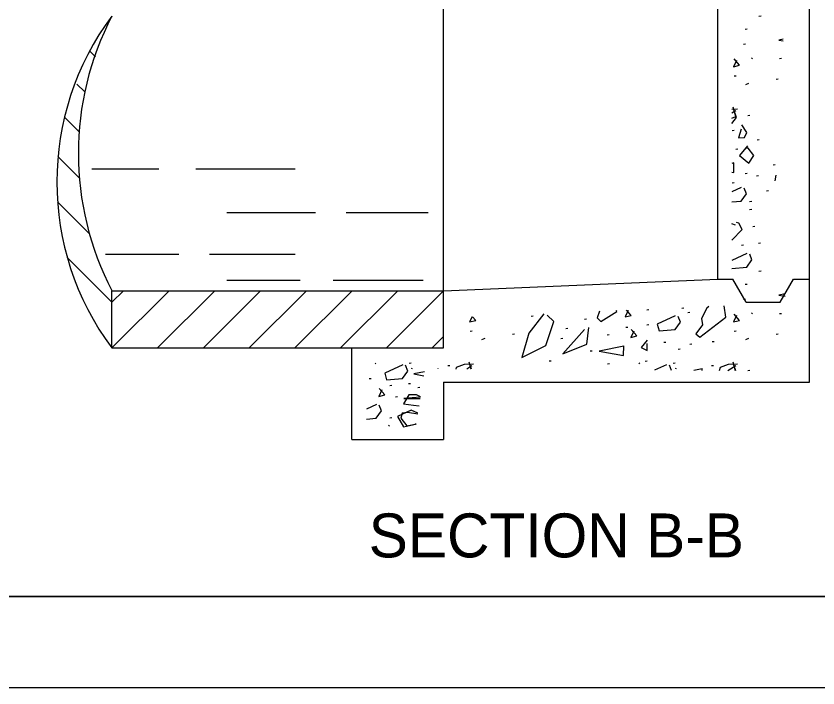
# Model space of a CAD drawing. Extents: x 1000 to 1036.3, y 1000 to 1022.
# Drawn here: x 1019.576 to 1023.958, y 1000 to 1003.67 of the extents above; entities that cross this region are included whole.
import ezdxf

# ---------------------------------------------------------------- set-up
doc = ezdxf.new("R2010")
doc.units = 0
for name, color, linetype in [('Level 1', 7, 'Continuous'), ('Level 10', 7, 'Continuous'), ('Level 11', 7, 'Continuous'), ('Level 5', 7, 'Continuous')]:
    doc.layers.add(name, color=color, linetype=linetype)

msp = doc.modelspace()

# ---------------------------------------------------------------- linework, layer by layer
at = {"layer": 'Level 1'}
for p, q in [((1023.4115, 1002.2324), (1023.4115, 1006.2949)), ((1023.9115, 1002.2324), (1023.9115, 1006.2949)), ((1021.9115, 1002.1699), (1021.9115, 1005.0137)), ((1020.0097, 1003.4478), (1019.9785, 1003.479)), ((1019.9517, 1003.2558), (1019.9087, 1003.2987)), ((1019.8407, 1003.1168), (1019.9208, 1003.0366)), ((1019.9223, 1002.7852), (1019.8053, 1002.9022)), ((1020.3557, 1002.8328), (1019.991, 1002.8328)), ((1021.1023, 1002.8328), (1020.5578, 1002.8328)), ((1019.9773, 1002.4802), (1019.803, 1002.6545)), ((1021.2127, 1002.5955), (1020.7282, 1002.5955)), ((1021.8278, 1002.5955), (1021.3797, 1002.5955)), ((1020.4655, 1002.3669), (1020.0657, 1002.3669)), ((1021.1023, 1002.3669), (1020.6325, 1002.3669)), ((1020.1, 1002.1074), (1019.8563, 1002.3511)), ((1021.1292, 1002.2263), (1020.7282, 1002.2263)), ((1021.8015, 1002.2263), (1021.3093, 1002.2263)), ((1021.9115, 1002.1699), (1023.4115, 1002.2324)), ((1023.4105, 1002.2324), (1023.4115, 1002.2324)), ((1023.4115, 1002.2324), (1023.4938, 1002.2324)), ((1023.5658, 1002.1074), (1023.4938, 1002.2324)), ((1023.7522, 1002.1074), (1023.8245, 1002.2324)), ((1023.8245, 1002.2324), (1023.9103, 1002.2324)), ((1023.9115, 1001.6699), (1023.9115, 1002.2324)), ((1020.1, 1002.1699), (1021.9115, 1002.1699)), ((1020.1, 1001.8574), (1020.1, 1002.1699)), ((1020.1, 1001.8574), (1020.4125, 1002.1699)), ((1020.1, 1002.1074), (1020.1625, 1002.1699)), ((1020.35, 1001.8574), (1020.6625, 1002.1699)), ((1020.6, 1001.8574), (1020.9125, 1002.1699)), ((1020.85, 1001.8574), (1021.1625, 1002.1699)), ((1021.1, 1001.8574), (1021.4125, 1002.1699)), ((1021.35, 1001.8574), (1021.6625, 1002.1699)), ((1021.6, 1001.8574), (1021.9125, 1002.1699)), ((1021.9115, 1001.8574), (1021.9115, 1002.1699)), ((1023.5658, 1002.1074), (1023.7522, 1002.1074)), ((1021.85, 1001.8574), (1021.9115, 1001.919)), ((1020.1, 1001.8574), (1021.9115, 1001.8574)), ((1021.4115, 1001.3574), (1021.4115, 1001.8574)), ((1021.9115, 1001.6699), (1023.9115, 1001.6699)), ((1021.9115, 1001.6699), (1021.9115, 1001.3574)), ((1021.4115, 1001.3574), (1021.9115, 1001.3574))]:
    msp.add_line(p, q, dxfattribs=at)
for centre, radius, start, end in [((1021.3137, 1002.7637), 1.5147, 143.2544, 216.7454), ((1021.5426, 1002.92), 1.6259, 152.5306, 207.4694)]:
    msp.add_arc(centre, radius, start, end, dxfattribs=at)
at = {"layer": 'Level 10'}
for p, q in [((1035.5, 1000.5), (1007, 1000.5)), ((1036, 1000), (1000, 1000))]:
    msp.add_line(p, q, dxfattribs=at)
at = {"layer": 'Level 11'}
msp.add_lwpolyline([(1007, 1000.5), (1035.5, 1000.5), (1035.5, 1021.5), (1007, 1021.5)], close=True, dxfattribs=at)
at = {"layer": 'Level 5'}
for points in [[(1023.647, 1003.6689), (1023.636, 1003.6676)], [(1023.5722, 1003.5975), (1023.561, 1003.5961)], [(1023.7682, 1003.5436), (1023.7447, 1003.5388)], [(1023.562, 1003.5158), (1023.5508, 1003.5144)], [(1023.7447, 1003.5388), (1023.7682, 1003.5345)], [(1023.5135, 1003.4273), (1023.4968, 1003.3926), (1023.5302, 1003.4008), (1023.4997, 1003.4355)], [(1023.6013, 1003.4363), (1023.5943, 1003.4418)], [(1023.7583, 1003.4375), (1023.7472, 1003.4362)], [(1023.5108, 1003.3423), (1023.4998, 1003.3408)], [(1023.7413, 1003.3253), (1023.7302, 1003.3238)], [(1023.579, 1003.3018), (1023.5625, 1003.2948)], [(1023.518, 1003.1609), (1023.4872, 1003.1601)], [(1023.5097, 1003.1526), (1023.4872, 1003.1387)], [(1023.5097, 1003.1207), (1023.4945, 1003.172)], [(1023.5138, 1003.1151), (1023.4972, 1003.1623)], [(1023.4872, 1003.1123), (1023.5097, 1003.1207)], [(1023.4872, 1003.0821), (1023.5138, 1003.1151)], [(1023.5858, 1003.1264), (1023.5747, 1003.1251)], [(1023.5388, 1003.0527), (1023.5237, 1003.0055), (1023.5568, 1003.0069), (1023.5693, 1003.0347), (1023.543, 1003.0763)], [(1023.5007, 1003.0448), (1023.4897, 1003.0434)], [(1023.6368, 1002.9938), (1023.6257, 1002.9923)], [(1023.5212, 1002.9427), (1023.51, 1002.9413)], [(1023.5735, 1002.9612), (1023.5292, 1002.9084), (1023.5805, 1002.8668), (1023.6082, 1002.9084), (1023.5777, 1002.9487), (1023.5625, 1002.9487)], [(1023.499, 1002.8674), (1023.4872, 1002.865)], [(1023.4977, 1002.8161), (1023.499, 1002.8688)], [(1023.7253, 1002.8576), (1023.7142, 1002.8562)], [(1023.4872, 1002.818), (1023.4977, 1002.8161)], [(1023.5722, 1002.8099), (1023.561, 1002.8086)], [(1023.6335, 1002.7963), (1023.6223, 1002.7949)], [(1023.7247, 1002.7698), (1023.7303, 1002.8017)], [(1023.5007, 1002.7589), (1023.4897, 1002.7575)], [(1023.5395, 1002.7333), (1023.4872, 1002.709)], [(1023.5672, 1002.6987), (1023.5547, 1002.7305)], [(1023.6878, 1002.7147), (1023.6768, 1002.7133)], [(1023.538, 1002.6584), (1023.5672, 1002.6987)], [(1023.4872, 1002.6544), (1023.538, 1002.6584)], [(1023.596, 1002.6568), (1023.5848, 1002.6554)], [(1023.596, 1002.6126), (1023.5848, 1002.6112)], [(1023.5083, 1002.5271), (1023.4872, 1002.5355)], [(1023.5263, 1002.5395), (1023.5125, 1002.5423)], [(1023.5443, 1002.5048), (1023.5263, 1002.5395)], [(1023.4872, 1002.4463), (1023.5443, 1002.5048)], [(1023.613, 1002.5207), (1023.6018, 1002.5193)], [(1023.5517, 1002.4186), (1023.5407, 1002.4172)], [(1023.6437, 1002.4288), (1023.6325, 1002.4274)], [(1023.5702, 1002.3726), (1023.4872, 1002.334)], [(1023.5978, 1002.3379), (1023.5853, 1002.3698)], [(1023.5687, 1002.2977), (1023.5978, 1002.3379)], [(1023.4872, 1002.2913), (1023.5687, 1002.2977)], [(1023.647, 1002.2756), (1023.636, 1002.2743)], [(1023.5722, 1002.2042), (1023.561, 1002.2028)], [(1023.7783, 1002.1524), (1023.7447, 1002.1454)], [(1023.7447, 1002.1454), (1023.7783, 1002.1395)], [(1023.562, 1002.1225), (1023.5508, 1002.1211)], [(1022.7638, 1002.0572), (1022.7525, 1002.0208)], [(1022.7718, 1002.0014), (1022.8592, 1002.0568)], [(1022.8592, 1002.0568), (1022.8582, 1002.0613)], [(1022.9213, 1002.0611), (1022.9047, 1002.0264)], [(1022.938, 1002.0348), (1022.9125, 1002.0637)], [(1023.0345, 1002.0646), (1023.0233, 1002.0633)], [(1023.225, 1002.0748), (1023.2138, 1002.0734)], [(1023.259, 1002.051), (1023.248, 1002.0496)], [(1023.3517, 1002.0749), (1023.3225, 1002.018)], [(1023.3617, 1002.0832), (1023.3517, 1002.0749)], [(1023.4557, 1002.025), (1023.445, 1002.0868)], [(1022.0682, 1002.0269), (1022.0548, 1001.9993)], [(1022.0548, 1001.9993), (1022.0882, 1002.0075)], [(1022.0882, 1002.0075), (1022.071, 1002.027)], [(1022.4608, 1002.044), (1022.378, 1001.9376)], [(1022.4013, 1002.0306), (1022.3903, 1002.0292)], [(1022.5153, 1002.0014), (1022.4778, 1002.0361)], [(1022.6942, 1002.0136), (1022.683, 1002.0122)], [(1022.7525, 1002.0208), (1022.7718, 1002.0014)], [(1022.9047, 1002.0264), (1022.938, 1002.0348)], [(1023.1787, 1002.0323), (1023.0802, 1001.9865), (1023.09, 1001.9504), (1023.1773, 1001.9573), (1023.2065, 1001.9976), (1023.194, 1002.0294)], [(1023.3128, 1001.9168), (1023.4557, 1002.025)], [(1023.3225, 1002.018), (1023.3267, 1001.9833)], [(1023.5135, 1002.0339), (1023.4968, 1001.9993), (1023.5302, 1002.0075), (1023.4997, 1002.0422)], [(1023.6013, 1002.043), (1023.5943, 1002.0485)], [(1023.7583, 1002.0442), (1023.7472, 1002.0428)], [(1022.4708, 1001.8696), (1022.5153, 1002.0014)], [(1022.6832, 1001.9584), (1022.5638, 1001.8253), (1022.6957, 1001.8779), (1022.7053, 1001.9681)], [(1022.9187, 1001.9693), (1022.9077, 1001.9679)], [(1023.0345, 1001.9829), (1023.0233, 1001.9816)], [(1023.3267, 1001.9833), (1023.2905, 1001.9334)], [(1022.0688, 1001.9489), (1022.0578, 1001.9475)], [(1022.2993, 1001.9319), (1022.2882, 1001.9305)], [(1022.378, 1001.9376), (1022.3392, 1001.8058)], [(1022.592, 1001.9625), (1022.5808, 1001.9612)], [(1022.8167, 1001.9285), (1022.8055, 1001.9271)], [(1022.9518, 1001.9488), (1022.9353, 1001.9142), (1022.9685, 1001.9224), (1022.938, 1001.9571)], [(1023.2905, 1001.9334), (1023.3128, 1001.9168)], [(1023.5108, 1001.9489), (1023.4998, 1001.9475)], [(1023.7413, 1001.9319), (1023.7302, 1001.9305)], [(1022.137, 1001.9085), (1022.1205, 1001.9015)], [(1022.5648, 1001.9081), (1022.5537, 1001.9067)], [(1023.0257, 1001.8988), (1022.9923, 1001.8599), (1023.0257, 1001.8433), (1023.0243, 1001.8821)], [(1023.1263, 1001.8877), (1023.1152, 1001.8863)], [(1023.2693, 1001.8774), (1023.2582, 1001.8761)], [(1023.3918, 1001.891), (1023.3807, 1001.8897)], [(1023.579, 1001.9085), (1023.5625, 1001.9015)], [(1022.3392, 1001.8058), (1022.4708, 1001.8696)], [(1022.7247, 1001.84), (1022.7137, 1001.8386)], [(1022.8967, 1001.8668), (1022.7622, 1001.8391), (1022.8953, 1001.8155), (1022.8967, 1001.8683)], [(1023.2047, 1001.8503), (1023.1935, 1001.8488)], [(1021.5418, 1001.7733), (1021.5378, 1001.7703)], [(1021.689, 1001.7654), (1021.5907, 1001.7196), (1021.6003, 1001.6836), (1021.6877, 1001.6905), (1021.7168, 1001.7308), (1021.7043, 1001.7626)], [(1021.7353, 1001.774), (1021.7243, 1001.7726)], [(1021.7432, 1001.7426), (1021.7377, 1001.7453)], [(1021.8835, 1001.7427), (1021.8835, 1001.7443)], [(1021.9463, 1001.7603), (1021.9353, 1001.7589)], [(1021.9817, 1001.7495), (1021.979, 1001.742)], [(1022.0247, 1001.7662), (1021.9817, 1001.7495)], [(1022.076, 1001.7676), (1022.0247, 1001.7662)], [(1022.0677, 1001.7593), (1022.0392, 1001.7417)], [(1022.0635, 1001.7415), (1022.0525, 1001.7787)], [(1022.065, 1001.7415), (1022.0552, 1001.7689)], [(1022.5002, 1001.7856), (1022.489, 1001.7842)], [(1022.82, 1001.7706), (1022.809, 1001.7692)], [(1022.9855, 1001.7745), (1022.9798, 1001.7703)], [(1023.0242, 1001.7842), (1023.0132, 1001.7828)], [(1023.131, 1001.7654), (1023.0655, 1001.7349)], [(1023.1573, 1001.7343), (1023.1463, 1001.7626)], [(1023.1773, 1001.774), (1023.1663, 1001.7726)], [(1023.1852, 1001.7426), (1023.1797, 1001.7453)], [(1023.3252, 1001.7333), (1023.3255, 1001.7443)], [(1023.3883, 1001.7603), (1023.3773, 1001.7589)], [(1023.4237, 1001.7495), (1023.4177, 1001.7327)], [(1023.4667, 1001.7662), (1023.4237, 1001.7495)], [(1023.5097, 1001.7593), (1023.466, 1001.7323)], [(1023.518, 1001.7676), (1023.4667, 1001.7662)], [(1023.5083, 1001.7321), (1023.4945, 1001.7787)], [(1023.5102, 1001.7321), (1023.4972, 1001.7689)], [(1021.8085, 1001.7275), (1021.749, 1001.7153)], [(1021.749, 1001.7153), (1021.8048, 1001.7054)], [(1021.8835, 1001.7429), (1021.8822, 1001.7427)], [(1023.3255, 1001.7429), (1023.2798, 1001.7336)], [(1023.5858, 1001.7331), (1023.5747, 1001.7318)], [(1021.5175, 1001.6888), (1021.5065, 1001.6875)], [(1021.732, 1001.6617), (1021.7208, 1001.6603)], [(1021.5745, 1001.6275), (1021.558, 1001.5928), (1021.5912, 1001.6012), (1021.5607, 1001.6358)], [(1021.6298, 1001.6514), (1021.6188, 1001.6501)], [(1021.783, 1001.6413), (1021.7718, 1001.6398)], [(1021.6605, 1001.5902), (1021.6493, 1001.5888)], [(1021.7223, 1001.6011), (1021.6932, 1001.5512)], [(1021.7862, 1001.5879), (1021.696, 1001.5803)], [(1021.696, 1001.5803), (1021.7848, 1001.5803)], [(1021.764, 1001.6011), (1021.7223, 1001.6011)], [(1021.7865, 1001.5908), (1021.764, 1001.6011)], [(1021.5462, 1001.5476), (1021.491, 1001.522)], [(1021.5738, 1001.5129), (1021.5613, 1001.5448)], [(1021.6932, 1001.5512), (1021.7487, 1001.5443)], [(1021.7487, 1001.5443), (1021.7785, 1001.5407)], [(1021.5447, 1001.4727), (1021.5738, 1001.5129)], [(1021.7348, 1001.5165), (1021.66, 1001.4833)], [(1021.66, 1001.4833), (1021.6932, 1001.4264), (1021.6932, 1001.4263)], [(1021.6863, 1001.5013), (1021.678, 1001.4735)], [(1021.7155, 1001.5054), (1021.6863, 1001.5013)], [(1021.7712, 1001.4949), (1021.7155, 1001.5054)], [(1021.7722, 1001.5008), (1021.7348, 1001.5165)], [(1021.491, 1001.4684), (1021.5447, 1001.4727)], [(1021.6298, 1001.4745), (1021.6188, 1001.4731)], [(1021.678, 1001.4735), (1021.7113, 1001.4319)], [(1021.6932, 1001.4263), (1021.6933, 1001.4264), (1021.7598, 1001.4403)], [(1021.7113, 1001.4319), (1021.757, 1001.4403)], [(1021.757, 1001.4403), (1021.763, 1001.4438)], [(1021.7598, 1001.4403), (1021.763, 1001.4434)], [(1021.6162, 1001.4301), (1021.6118, 1001.435)]]:
    msp.add_lwpolyline(points, dxfattribs=at)

# ---------------------------------------------------------------- texts
at = {"layer": 'Level 1'}
msp.add_text('SECTION B-B', height=0.24, dxfattribs=at).set_placement((1021.5032, 1000.7131))

doc.saveas('drawing.dxf')
